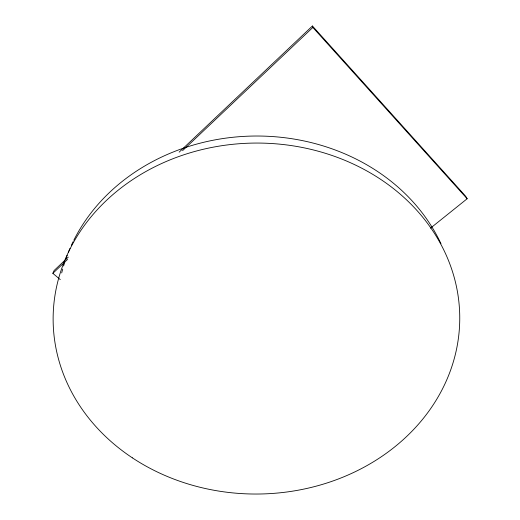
<?xml version="1.0" encoding="UTF-8"?>
<svg xmlns="http://www.w3.org/2000/svg" width="520" height="520" viewBox="0 0 520 520"><rect width="100%" height="100%" fill="white"/><g stroke="black" fill="none" stroke-linecap="round" stroke-linejoin="round"><path stroke-width="0.78" d="M60.288 279.604L52.845 273.344L54.132 270.498L68.282 257.101M179.147 152.159L312.416 26L465.706 196.287L467.155 198.75L430.476 228.183M52.845 273.344L67.581 259.402M182.559 150.67L312.865 27.437L312.416 26M312.865 27.437L467.155 198.75M61.698 272.922A199.134 172.926 -0.5 0 1 62.706 269.081M63.583 266.006A199.134 172.926 -0.5 0 1 64.785 262.164M65.819 259.096A199.134 172.926 -0.5 0 1 67.216 255.275M68.4 252.233A199.134 172.926 -0.5 0 1 69.979 248.45M71.318 245.447A199.134 172.926 -0.5 0 1 73.08 241.728M73.808 240.247A199.134 172.926 -0.5 0 1 259.025 136.032A199.134 172.926 -0.5 0 1 440.973 243.737M132.379 457.853A203.314 175.487 -0.5 0 0 457.964 341.322A203.314 175.487 -0.5 0 0 178.978 156.468A203.314 175.487 -0.5 0 0 132.379 457.853"/></g></svg>
